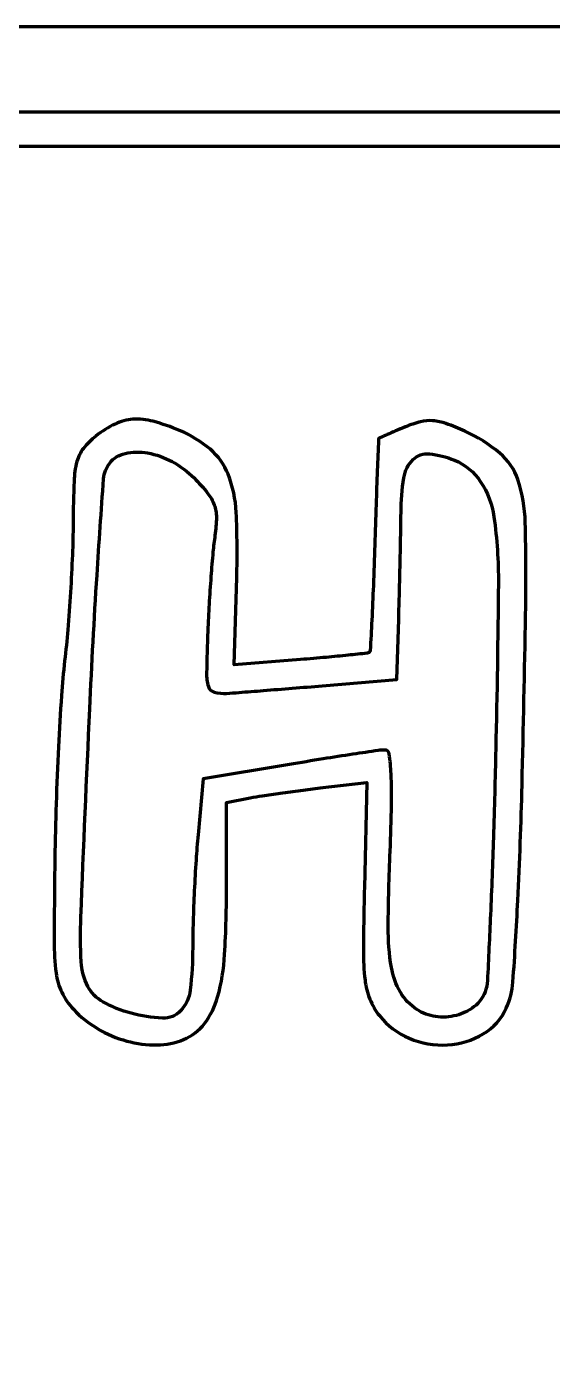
# Model space of a CAD drawing. Extents: x -683.2 to -647, y -482.4 to -428.5.
# Drawn here: x -665.69 to -663.57, y -433.88 to -428.53 of the extents above; entities that cross this region are included whole.
import ezdxf

# ---------------------------------------------------------------- set-up
doc = ezdxf.new("R2010")
doc.units = 0
doc.layers.add('layer0', color=255, linetype='CONTINUOUS', lineweight=100)
doc.layers.add('layer1', color=1, linetype='CONTINUOUS', lineweight=100)

msp = doc.modelspace()

# ---------------------------------------------------------------- linework, layer by layer
at = {"layer": 'layer0'}
for points in [[(-682.6423, -455.2877), (-682.6423, -481.7011), (-665.1423, -481.7011), (-647.6423, -481.7011), (-647.6423, -455.2877), (-647.6423, -428.8742), (-665.1423, -428.8742), (-682.6423, -428.8742), (-682.6423, -455.2877)], [(-676.345, -481.4272), (-676.4146, -481.5635), (-679.4596, -481.5635), (-682.5046, -481.5635), (-682.5046, -455.2877), (-682.5046, -429.0118), (-665.1423, -429.0118), (-647.7799, -429.0118), (-647.7799, -455.2877), (-647.7799, -481.5635), (-650.9962, -481.5635), (-654.2124, -481.5635), (-654.2333, -481.4344)], [(-664.5853, -431.0889), (-664.8542, -431.1107), (-664.8434, -430.7567)], [(-664.497, -431.195), (-664.1959, -431.1701), (-664.188, -430.9255)], [(-664.6303, -431.5135), (-664.9788, -431.5722), (-665.0001, -431.7977)], [(-664.5056, -431.6086), (-664.3163, -431.5871), (-664.3268, -432.0132)], [(-664.8843, -432.0001), (-664.8842, -431.6673), (-664.7896, -431.6487)]]:
    msp.add_lwpolyline(points, dxfattribs=at)
for points, knots in [([(-664.8434, -430.7567), (-664.8407, -430.6689), (-664.8414, -430.5812), (-664.8456, -430.4935), (-664.8456, -430.4935), (-664.848, -430.4406), (-664.8591, -430.3885), (-664.8783, -430.3392), (-664.8783, -430.3392), (-664.8936, -430.3001), (-664.9182, -430.2654), (-664.9502, -430.2383), (-664.9502, -430.2383), (-664.9876, -430.2066), (-665.0297, -430.1808), (-665.075, -430.1619), (-665.075, -430.1619), (-665.1099, -430.1473), (-665.1458, -430.1349), (-665.1823, -430.125), (-665.1823, -430.125), (-665.2087, -430.1178), (-665.2361, -430.115), (-665.2634, -430.1168), (-665.2634, -430.1168), (-665.2885, -430.1185), (-665.3129, -430.125), (-665.3355, -430.136), (-665.3355, -430.136), (-665.363, -430.1493), (-665.389, -430.1656), (-665.413, -430.1844), (-665.413, -430.1844), (-665.4318, -430.1993), (-665.449, -430.2163), (-665.4639, -430.2351), (-665.4639, -430.2351), (-665.4763, -430.2505), (-665.4852, -430.2684), (-665.4902, -430.2875), (-665.4902, -430.2875), (-665.497, -430.3134), (-665.5009, -430.34), (-665.5019, -430.3668), (-665.5019, -430.3668), (-665.5039, -430.4236), (-665.5051, -430.4804), (-665.5055, -430.5372), (-665.5055, -430.5372), (-665.5058, -430.5798), (-665.5068, -430.6223), (-665.5085, -430.6649), (-665.5085, -430.6649), (-665.5106, -430.7156), (-665.5132, -430.7662), (-665.5164, -430.8168), (-665.5164, -430.8168), (-665.5195, -430.8673), (-665.5231, -430.9178), (-665.5272, -430.9682), (-665.5272, -430.9682), (-665.5306, -431.0102), (-665.5349, -431.0521), (-665.5398, -431.0939), (-665.5398, -431.0939), (-665.5453, -431.1408), (-665.5496, -431.1878), (-665.5528, -431.2349), (-665.5528, -431.2349), (-665.5574, -431.304), (-665.5614, -431.3731), (-665.5648, -431.4422), (-665.5648, -431.4422), (-665.5687, -431.5189), (-665.5718, -431.5955), (-665.5743, -431.6722), (-665.5743, -431.6722), (-665.5767, -431.7458), (-665.5785, -431.8193), (-665.5795, -431.8929), (-665.5795, -431.8929), (-665.581, -432.0047), (-665.582, -432.1165), (-665.5823, -432.2283), (-665.5823, -432.2283), (-665.5825, -432.2716), (-665.5799, -432.3148), (-665.5746, -432.3578), (-665.5746, -432.3578), (-665.5713, -432.3848), (-665.5635, -432.411), (-665.5516, -432.4355), (-665.5516, -432.4355), (-665.5394, -432.4607), (-665.5234, -432.4839), (-665.5042, -432.5043), (-665.5042, -432.5043), (-665.4755, -432.535), (-665.4424, -432.5614), (-665.4062, -432.5827), (-665.4062, -432.5827), (-665.3691, -432.6046), (-665.3294, -432.6214), (-665.2879, -432.6327), (-665.2879, -432.6327), (-665.2483, -432.6436), (-665.2073, -432.6488), (-665.1663, -432.6484), (-665.1663, -432.6484), (-665.1293, -432.648), (-665.0927, -432.6405), (-665.0585, -432.6264), (-665.0585, -432.6264), (-665.0251, -432.6125), (-664.9959, -432.5901), (-664.9739, -432.5613), (-664.9739, -432.5613), (-664.9495, -432.5294), (-664.9314, -432.4932), (-664.9206, -432.4545), (-664.9206, -432.4545), (-664.905, -432.3984), (-664.8955, -432.3408), (-664.8923, -432.2827), (-664.8923, -432.2827), (-664.8871, -432.1886), (-664.8844, -432.0943), (-664.8843, -432.0001)], [0, 0, 0, 0, 0.03125, 0.03125, 0.03125, 0.03125, 0.0625, 0.0625, 0.0625, 0.0625, 0.09375, 0.09375, 0.09375, 0.09375, 0.125, 0.125, 0.125, 0.125, 0.15625, 0.15625, 0.15625, 0.15625, 0.1875, 0.1875, 0.1875, 0.1875, 0.21875, 0.21875, 0.21875, 0.21875, 0.25, 0.25, 0.25, 0.25, 0.28125, 0.28125, 0.28125, 0.28125, 0.3125, 0.3125, 0.3125, 0.3125, 0.34375, 0.34375, 0.34375, 0.34375, 0.375, 0.375, 0.375, 0.375, 0.40625, 0.40625, 0.40625, 0.40625, 0.4375, 0.4375, 0.4375, 0.4375, 0.46875, 0.46875, 0.46875, 0.46875, 0.5, 0.5, 0.5, 0.5, 0.53125, 0.53125, 0.53125, 0.53125, 0.5625, 0.5625, 0.5625, 0.5625, 0.59375, 0.59375, 0.59375, 0.59375, 0.625, 0.625, 0.625, 0.625, 0.65625, 0.65625, 0.65625, 0.65625, 0.6875, 0.6875, 0.6875, 0.6875, 0.71875, 0.71875, 0.71875, 0.71875, 0.75, 0.75, 0.75, 0.75, 0.78125, 0.78125, 0.78125, 0.78125, 0.8125, 0.8125, 0.8125, 0.8125, 0.84375, 0.84375, 0.84375, 0.84375, 0.875, 0.875, 0.875, 0.875, 0.90625, 0.90625, 0.90625, 0.90625, 0.9375, 0.9375, 0.9375, 0.9375, 0.96875, 0.96875, 0.96875, 0.96875, 1, 1, 1, 1]), ([(-663.6887, -431.5966), (-663.683, -431.366), (-663.6783, -431.1353), (-663.6744, -430.9047), (-663.6744, -430.9047), (-663.6724, -430.7813), (-663.6729, -430.6579), (-663.6758, -430.5345), (-663.6758, -430.5345), (-663.6772, -430.4753), (-663.6874, -430.4167), (-663.7061, -430.3606), (-663.7061, -430.3606), (-663.72, -430.3188), (-663.7452, -430.2816), (-663.779, -430.2534), (-663.779, -430.2534), (-663.8218, -430.2176), (-663.8693, -430.1879), (-663.9201, -430.1649), (-663.9201, -430.1649), (-663.9453, -430.1536), (-663.9709, -430.1432), (-663.997, -430.1339), (-663.997, -430.1339), (-664.0141, -430.1278), (-664.032, -430.124), (-664.0501, -430.1227), (-664.0501, -430.1227), (-664.0666, -430.1215), (-664.0832, -430.1229), (-664.0992, -430.1269), (-664.0992, -430.1269), (-664.12, -430.1321), (-664.1404, -430.1388), (-664.1602, -430.147), (-664.1602, -430.147), (-664.1737, -430.1526), (-664.1871, -430.1582), (-664.2005, -430.1639), (-664.2005, -430.1639), (-664.2121, -430.1689), (-664.2236, -430.1738), (-664.235, -430.1789), (-664.235, -430.1789), (-664.245, -430.1833), (-664.2549, -430.1877), (-664.2649, -430.1921), (-664.2649, -430.1921), (-664.2662, -430.1927), (-664.2673, -430.1936), (-664.2682, -430.1947), (-664.2682, -430.1947), (-664.2692, -430.1959), (-664.2697, -430.1973), (-664.2697, -430.1988), (-664.2697, -430.1988), (-664.2714, -430.2403), (-664.2729, -430.2817), (-664.2745, -430.3232), (-664.2745, -430.3232), (-664.2764, -430.3694), (-664.278, -430.4157), (-664.2796, -430.462), (-664.2796, -430.462), (-664.2814, -430.5166), (-664.2832, -430.5713), (-664.2849, -430.6259), (-664.2849, -430.6259), (-664.2866, -430.6806), (-664.2885, -430.7353), (-664.2905, -430.79), (-664.2905, -430.79), (-664.2924, -430.8365), (-664.2944, -430.883), (-664.2968, -430.9294), (-664.2968, -430.9294), (-664.2989, -430.9704), (-664.3011, -431.0114), (-664.3033, -431.0524), (-664.3033, -431.0524), (-664.3034, -431.0553), (-664.3048, -431.0581), (-664.3071, -431.0599), (-664.3071, -431.0599), (-664.3094, -431.0617), (-664.3123, -431.0629), (-664.3152, -431.0632), (-664.3152, -431.0632), (-664.341, -431.066), (-664.3668, -431.0687), (-664.3926, -431.0714), (-664.3926, -431.0714), (-664.4222, -431.0745), (-664.4518, -431.0774), (-664.4815, -431.08), (-664.4815, -431.08), (-664.5161, -431.0831), (-664.5507, -431.0861), (-664.5853, -431.0889)], [0, 0, 0, 0, 0.04, 0.04, 0.04, 0.04, 0.08, 0.08, 0.08, 0.08, 0.12, 0.12, 0.12, 0.12, 0.16, 0.16, 0.16, 0.16, 0.2, 0.2, 0.2, 0.2, 0.24, 0.24, 0.24, 0.24, 0.28, 0.28, 0.28, 0.28, 0.32, 0.32, 0.32, 0.32, 0.36, 0.36, 0.36, 0.36, 0.4, 0.4, 0.4, 0.4, 0.44, 0.44, 0.44, 0.44, 0.48, 0.48, 0.48, 0.48, 0.52, 0.52, 0.52, 0.52, 0.56, 0.56, 0.56, 0.56, 0.6, 0.6, 0.6, 0.6, 0.64, 0.64, 0.64, 0.64, 0.68, 0.68, 0.68, 0.68, 0.72, 0.72, 0.72, 0.72, 0.76, 0.76, 0.76, 0.76, 0.8, 0.8, 0.8, 0.8, 0.84, 0.84, 0.84, 0.84, 0.88, 0.88, 0.88, 0.88, 0.92, 0.92, 0.92, 0.92, 0.96, 0.96, 0.96, 0.96, 1, 1, 1, 1]), ([(-665.0001, -431.7977), (-665.0033, -431.832), (-665.006, -431.8663), (-665.0082, -431.9007), (-665.0082, -431.9007), (-665.0109, -431.9421), (-665.0132, -431.9834), (-665.0151, -432.0248), (-665.0151, -432.0248), (-665.0171, -432.0663), (-665.0187, -432.1079), (-665.02, -432.1494), (-665.02, -432.1494), (-665.021, -432.1844), (-665.0215, -432.2193), (-665.0216, -432.2542), (-665.0216, -432.2542), (-665.0217, -432.312), (-665.025, -432.3697), (-665.0318, -432.427), (-665.0318, -432.427), (-665.0355, -432.4582), (-665.049, -432.4873), (-665.0706, -432.5102), (-665.0706, -432.5102), (-665.0894, -432.5303), (-665.116, -432.5412), (-665.1435, -432.5401), (-665.1435, -432.5401), (-665.1867, -432.5384), (-665.2296, -432.5317), (-665.2713, -432.5202), (-665.2713, -432.5202), (-665.3108, -432.5093), (-665.3489, -432.4939), (-665.3848, -432.4742), (-665.3848, -432.4742), (-665.4109, -432.46), (-665.4323, -432.4383), (-665.446, -432.4119), (-665.446, -432.4119), (-665.4622, -432.381), (-665.4714, -432.347), (-665.4732, -432.3123), (-665.4732, -432.3123), (-665.4763, -432.2519), (-665.4766, -432.1915), (-665.4742, -432.1311), (-665.4742, -432.1311), (-665.463, -431.8501), (-665.451, -431.569), (-665.4382, -431.288), (-665.4382, -431.288), (-665.4301, -431.1077), (-665.4203, -430.9275), (-665.4088, -430.7473), (-665.4088, -430.7473), (-665.4005, -430.6173), (-665.3917, -430.4874), (-665.3821, -430.3575), (-665.3821, -430.3575), (-665.3804, -430.3343), (-665.3718, -430.3121), (-665.3572, -430.2938), (-665.3572, -430.2938), (-665.3416, -430.274), (-665.3195, -430.2602), (-665.2947, -430.2548), (-665.2947, -430.2548), (-665.265, -430.2483), (-665.2343, -430.2477), (-665.2044, -430.253), (-665.2044, -430.253), (-665.1695, -430.2592), (-665.1358, -430.2711), (-665.1047, -430.2881), (-665.1047, -430.2881), (-665.0721, -430.3058), (-665.0424, -430.3282), (-665.0162, -430.3543), (-665.0162, -430.3543), (-664.9968, -430.3737), (-664.9785, -430.394), (-664.9612, -430.4153), (-664.9612, -430.4153), (-664.9498, -430.4294), (-664.9407, -430.4453), (-664.9345, -430.4624), (-664.9345, -430.4624), (-664.9285, -430.4788), (-664.9255, -430.4961), (-664.9258, -430.5135), (-664.9258, -430.5135), (-664.926, -430.538), (-664.928, -430.5624), (-664.9315, -430.5866), (-664.9315, -430.5866), (-664.9348, -430.6088), (-664.9374, -430.631), (-664.9395, -430.6533), (-664.9395, -430.6533), (-664.9426, -430.6866), (-664.9453, -430.72), (-664.9478, -430.7534), (-664.9478, -430.7534), (-664.9506, -430.7906), (-664.953, -430.8279), (-664.9551, -430.8652), (-664.9551, -430.8652), (-664.9572, -430.9013), (-664.9589, -430.9374), (-664.9603, -430.9735), (-664.9603, -430.9735), (-664.9625, -431.0303), (-664.9642, -431.0871), (-664.9653, -431.144), (-664.9653, -431.144), (-664.9658, -431.1622), (-664.9633, -431.1805), (-664.9579, -431.1979), (-664.9579, -431.1979), (-664.9546, -431.2091), (-664.9457, -431.2178), (-664.9344, -431.2208), (-664.9344, -431.2208), (-664.918, -431.2253), (-664.9011, -431.2269), (-664.8842, -431.2258), (-664.8842, -431.2258), (-664.8674, -431.2246), (-664.8505, -431.2234), (-664.8337, -431.2221), (-664.8337, -431.2221), (-664.8008, -431.2195), (-664.7679, -431.2169), (-664.7349, -431.2143), (-664.7349, -431.2143), (-664.6962, -431.2112), (-664.6573, -431.2081), (-664.6186, -431.205), (-664.6186, -431.205), (-664.5781, -431.2017), (-664.5375, -431.1984), (-664.497, -431.195)], [0, 0, 0, 0, 0.027778, 0.027778, 0.027778, 0.027778, 0.055556, 0.055556, 0.055556, 0.055556, 0.083333, 0.083333, 0.083333, 0.083333, 0.111111, 0.111111, 0.111111, 0.111111, 0.138889, 0.138889, 0.138889, 0.138889, 0.166667, 0.166667, 0.166667, 0.166667, 0.194444, 0.194444, 0.194444, 0.194444, 0.222222, 0.222222, 0.222222, 0.222222, 0.25, 0.25, 0.25, 0.25, 0.277778, 0.277778, 0.277778, 0.277778, 0.305556, 0.305556, 0.305556, 0.305556, 0.333333, 0.333333, 0.333333, 0.333333, 0.361111, 0.361111, 0.361111, 0.361111, 0.388889, 0.388889, 0.388889, 0.388889, 0.416667, 0.416667, 0.416667, 0.416667, 0.444444, 0.444444, 0.444444, 0.444444, 0.472222, 0.472222, 0.472222, 0.472222, 0.5, 0.5, 0.5, 0.5, 0.527778, 0.527778, 0.527778, 0.527778, 0.555556, 0.555556, 0.555556, 0.555556, 0.583333, 0.583333, 0.583333, 0.583333, 0.611111, 0.611111, 0.611111, 0.611111, 0.638889, 0.638889, 0.638889, 0.638889, 0.666667, 0.666667, 0.666667, 0.666667, 0.694444, 0.694444, 0.694444, 0.694444, 0.722222, 0.722222, 0.722222, 0.722222, 0.75, 0.75, 0.75, 0.75, 0.777778, 0.777778, 0.777778, 0.777778, 0.805556, 0.805556, 0.805556, 0.805556, 0.833333, 0.833333, 0.833333, 0.833333, 0.861111, 0.861111, 0.861111, 0.861111, 0.888889, 0.888889, 0.888889, 0.888889, 0.916667, 0.916667, 0.916667, 0.916667, 0.944444, 0.944444, 0.944444, 0.944444, 0.972222, 0.972222, 0.972222, 0.972222, 1, 1, 1, 1]), ([(-664.188, -430.9255), (-664.1869, -430.8898), (-664.1859, -430.8541), (-664.1849, -430.8183), (-664.1849, -430.8183), (-664.1839, -430.7783), (-664.1829, -430.7382), (-664.1821, -430.6982), (-664.1821, -430.6982), (-664.1812, -430.6599), (-664.1805, -430.6217), (-664.1798, -430.5835), (-664.1798, -430.5835), (-664.1793, -430.554), (-664.1789, -430.5244), (-664.1786, -430.4949), (-664.1786, -430.4949), (-664.1782, -430.4474), (-664.1744, -430.4), (-664.1671, -430.353), (-664.1671, -430.353), (-664.1627, -430.3251), (-664.1495, -430.2994), (-664.1294, -430.2796), (-664.1294, -430.2796), (-664.1121, -430.2626), (-664.088, -430.2542), (-664.0638, -430.2566), (-664.0638, -430.2566), (-664.0288, -430.2602), (-663.9945, -430.2688), (-663.962, -430.2823), (-663.962, -430.2823), (-663.9189, -430.3001), (-663.8822, -430.3304), (-663.8566, -430.3694), (-663.8566, -430.3694), (-663.8283, -430.4123), (-663.8099, -430.4609), (-663.8026, -430.5117), (-663.8026, -430.5117), (-663.7899, -430.6011), (-663.7839, -430.6912), (-663.7846, -430.7814), (-663.7846, -430.7814), (-663.7866, -431.0047), (-663.79, -431.2279), (-663.7951, -431.451), (-663.7951, -431.451), (-663.7951, -431.451), (-663.7951, -431.451), (-663.7951, -431.451)], [0, 0, 0, 0, 0.076923, 0.076923, 0.076923, 0.076923, 0.153846, 0.153846, 0.153846, 0.153846, 0.230769, 0.230769, 0.230769, 0.230769, 0.307692, 0.307692, 0.307692, 0.307692, 0.384615, 0.384615, 0.384615, 0.384615, 0.461538, 0.461538, 0.461538, 0.461538, 0.538462, 0.538462, 0.538462, 0.538462, 0.615385, 0.615385, 0.615385, 0.615385, 0.692308, 0.692308, 0.692308, 0.692308, 0.769231, 0.769231, 0.769231, 0.769231, 0.846154, 0.846154, 0.846154, 0.846154, 0.923077, 0.923077, 0.923077, 0.923077, 1, 1, 1, 1]), ([(-663.7951, -431.451), (-663.7978, -431.5706), (-663.801, -431.6901), (-663.8047, -431.8095), (-663.8047, -431.8095), (-663.8079, -431.9134), (-663.8118, -432.0173), (-663.8165, -432.1211), (-663.8165, -432.1211), (-663.8204, -432.2103), (-663.8245, -432.2995), (-663.8289, -432.3886), (-663.8289, -432.3886), (-663.8297, -432.4042), (-663.8329, -432.4196), (-663.8385, -432.4342), (-663.8385, -432.4342), (-663.8474, -432.4574), (-663.8625, -432.4778), (-663.8821, -432.4932), (-663.8821, -432.4932), (-663.9036, -432.5099), (-663.9282, -432.5221), (-663.9546, -432.5289), (-663.9546, -432.5289), (-663.982, -432.536), (-664.0105, -432.5377), (-664.0385, -432.5338), (-664.0385, -432.5338), (-664.0654, -432.53), (-664.0912, -432.5203), (-664.114, -432.5054), (-664.114, -432.5054), (-664.1415, -432.4874), (-664.1645, -432.4631), (-664.1812, -432.4346), (-664.1812, -432.4346), (-664.1992, -432.4037), (-664.2115, -432.3698), (-664.2175, -432.3345), (-664.2175, -432.3345), (-664.2266, -432.2807), (-664.2309, -432.2262), (-664.2304, -432.1716), (-664.2304, -432.1716), (-664.2294, -432.0693), (-664.2268, -431.9671), (-664.2226, -431.8649), (-664.2226, -431.8649), (-664.22, -431.8019), (-664.2181, -431.739), (-664.2168, -431.676), (-664.2168, -431.676), (-664.216, -431.6349), (-664.2166, -431.5937), (-664.2188, -431.5526), (-664.2188, -431.5526), (-664.2202, -431.5252), (-664.2227, -431.4978), (-664.2262, -431.4706), (-664.2262, -431.4706), (-664.2274, -431.4618), (-664.2349, -431.4551), (-664.2438, -431.4551), (-664.2438, -431.4551), (-664.2527, -431.455), (-664.2617, -431.4556), (-664.2706, -431.4569), (-664.2706, -431.4569), (-664.3047, -431.4619), (-664.3389, -431.467), (-664.373, -431.4721), (-664.373, -431.4721), (-664.4135, -431.4782), (-664.4537, -431.4846), (-664.4941, -431.4911), (-664.4941, -431.4911), (-664.5395, -431.4984), (-664.5849, -431.5059), (-664.6303, -431.5135)], [0, 0, 0, 0, 0.05, 0.05, 0.05, 0.05, 0.1, 0.1, 0.1, 0.1, 0.15, 0.15, 0.15, 0.15, 0.2, 0.2, 0.2, 0.2, 0.25, 0.25, 0.25, 0.25, 0.3, 0.3, 0.3, 0.3, 0.35, 0.35, 0.35, 0.35, 0.4, 0.4, 0.4, 0.4, 0.45, 0.45, 0.45, 0.45, 0.5, 0.5, 0.5, 0.5, 0.55, 0.55, 0.55, 0.55, 0.6, 0.6, 0.6, 0.6, 0.65, 0.65, 0.65, 0.65, 0.7, 0.7, 0.7, 0.7, 0.75, 0.75, 0.75, 0.75, 0.8, 0.8, 0.8, 0.8, 0.85, 0.85, 0.85, 0.85, 0.9, 0.9, 0.9, 0.9, 0.95, 0.95, 0.95, 0.95, 1, 1, 1, 1]), ([(-664.7896, -431.6487), (-664.7733, -431.6455), (-664.7569, -431.6427), (-664.7405, -431.6401), (-664.7405, -431.6401), (-664.7161, -431.6364), (-664.6916, -431.6327), (-664.6671, -431.6293), (-664.6671, -431.6293), (-664.6398, -431.6254), (-664.6124, -431.6217), (-664.585, -431.6182), (-664.585, -431.6182), (-664.5585, -431.6148), (-664.5321, -431.6116), (-664.5056, -431.6086)], [0, 0, 0, 0, 0.25, 0.25, 0.25, 0.25, 0.5, 0.5, 0.5, 0.5, 0.75, 0.75, 0.75, 0.75, 1, 1, 1, 1]), ([(-664.3268, -432.0132), (-664.3289, -432.0974), (-664.3302, -432.1815), (-664.3309, -432.2657), (-664.3309, -432.2657), (-664.3312, -432.3059), (-664.329, -432.3461), (-664.3243, -432.386), (-664.3243, -432.386), (-664.3212, -432.4124), (-664.3146, -432.4382), (-664.3047, -432.4629), (-664.3047, -432.4629), (-664.2952, -432.4869), (-664.2822, -432.5094), (-664.2661, -432.5297), (-664.2661, -432.5297), (-664.2344, -432.5701), (-664.1929, -432.6017), (-664.1456, -432.6215), (-664.1456, -432.6215), (-664.0965, -432.6421), (-664.0433, -432.6512), (-663.9902, -432.6482), (-663.9902, -432.6482), (-663.9391, -432.6452), (-663.8895, -432.63), (-663.8455, -432.6038), (-663.8455, -432.6038), (-663.8046, -432.5795), (-663.7722, -432.5434), (-663.7526, -432.5002), (-663.7526, -432.5002), (-663.7373, -432.4666), (-663.7281, -432.4307), (-663.7255, -432.3939), (-663.7255, -432.3939), (-663.7178, -432.2838), (-663.7112, -432.1736), (-663.7058, -432.0634), (-663.7058, -432.0634), (-663.6982, -431.9079), (-663.6924, -431.7523), (-663.6887, -431.5966), (-663.6887, -431.5966), (-663.6887, -431.5966), (-663.6887, -431.5966), (-663.6887, -431.5966)], [0, 0, 0, 0, 0.083333, 0.083333, 0.083333, 0.083333, 0.166667, 0.166667, 0.166667, 0.166667, 0.25, 0.25, 0.25, 0.25, 0.333333, 0.333333, 0.333333, 0.333333, 0.416667, 0.416667, 0.416667, 0.416667, 0.5, 0.5, 0.5, 0.5, 0.583333, 0.583333, 0.583333, 0.583333, 0.666667, 0.666667, 0.666667, 0.666667, 0.75, 0.75, 0.75, 0.75, 0.833333, 0.833333, 0.833333, 0.833333, 0.916667, 0.916667, 0.916667, 0.916667, 1, 1, 1, 1])]:
    msp.add_open_spline(points, degree=3, knots=knots, dxfattribs=at)
at = {"layer": 'layer1'}
msp.add_lwpolyline([(-683.2351, -428.5273), (-647.0322, -428.5273), (-647.0322, -482.3772), (-683.2351, -482.3772), (-683.2351, -428.5273)], dxfattribs=at)

doc.saveas('drawing.dxf')
